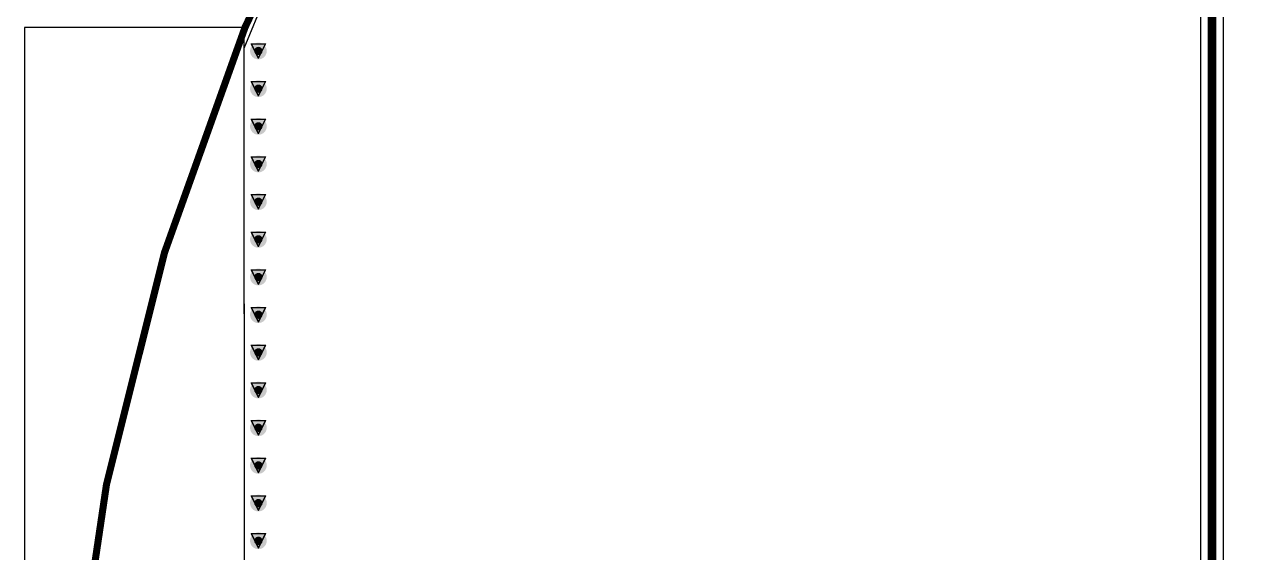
# Model space of a CAD drawing. Header units: inches. Extents: x -89 to 406, y -87 to 102.
# Drawn here: x -88.58 to -44.76, y 14.59 to 33.51 of the extents above; entities that cross this region are included whole.
import ezdxf

# ---------------------------------------------------------------- set-up
doc = ezdxf.new("R2010")
doc.units = ezdxf.units.IN
for name, color, linetype in [('Board_Outline', 56, 'Continuous'), ('Bottom Layer', 5, 'Continuous'), ('Drill Drawing', 1, 'Continuous'), ('Multi-Layer', 9, 'Continuous'), ('Top Layer', 1, 'Continuous'), ('Via Holes', 16, 'Continuous')]:
    doc.layers.add(name, color=color, linetype=linetype)

msp = doc.modelspace()

# ---------------------------------------------------------------- hatches: boundary and pattern name
at = {"layer": 'Bottom Layer'}
h = msp.add_hatch(color=5, dxfattribs=at)
edge = h.paths.add_edge_path()
edge.add_arc((-80.188, 32.562), 0.3, 0, 360)
h = msp.add_hatch(color=5, dxfattribs=at)
edge = h.paths.add_edge_path()
edge.add_arc((-80.188, 31.212), 0.3, 0, 360)
h = msp.add_hatch(color=5, dxfattribs=at)
edge = h.paths.add_edge_path()
edge.add_arc((-80.188, 29.863), 0.3, 0, 360)
h = msp.add_hatch(color=5, dxfattribs=at)
edge = h.paths.add_edge_path()
edge.add_arc((-80.188, 28.513), 0.3, 0, 360)
h = msp.add_hatch(color=5, dxfattribs=at)
edge = h.paths.add_edge_path()
edge.add_arc((-80.188, 27.163), 0.3, 0, 360)
h = msp.add_hatch(color=5, dxfattribs=at)
edge = h.paths.add_edge_path()
edge.add_arc((-80.188, 25.814), 0.3, 0, 360)
h = msp.add_hatch(color=5, dxfattribs=at)
edge = h.paths.add_edge_path()
edge.add_arc((-80.188, 24.464), 0.3, 0, 360)
h = msp.add_hatch(color=5, dxfattribs=at)
edge = h.paths.add_edge_path()
edge.add_arc((-80.188, 23.114), 0.3, 0, 360)
h = msp.add_hatch(color=5, dxfattribs=at)
edge = h.paths.add_edge_path()
edge.add_arc((-80.188, 21.765), 0.3, 0, 360)
h = msp.add_hatch(color=5, dxfattribs=at)
edge = h.paths.add_edge_path()
edge.add_arc((-80.188, 20.415), 0.3, 0, 360)
h = msp.add_hatch(color=5, dxfattribs=at)
edge = h.paths.add_edge_path()
edge.add_arc((-80.188, 19.065), 0.3, 0, 360)
h = msp.add_hatch(color=5, dxfattribs=at)
edge = h.paths.add_edge_path()
edge.add_arc((-80.188, 17.716), 0.3, 0, 360)
h = msp.add_hatch(color=5, dxfattribs=at)
edge = h.paths.add_edge_path()
edge.add_arc((-80.188, 16.366), 0.3, 0, 360)
h = msp.add_hatch(color=5, dxfattribs=at)
edge = h.paths.add_edge_path()
edge.add_arc((-80.188, 15.016), 0.3, 0, 360)
at = {"layer": 'Top Layer'}
h = msp.add_hatch(color=1, dxfattribs=at)
edge = h.paths.add_edge_path()
edge.add_arc((-80.188, 32.562), 0.3, 0, 360)
h = msp.add_hatch(color=1, dxfattribs=at)
edge = h.paths.add_edge_path()
edge.add_arc((-80.188, 31.212), 0.3, 0, 360)
h = msp.add_hatch(color=1, dxfattribs=at)
edge = h.paths.add_edge_path()
edge.add_arc((-80.188, 29.863), 0.3, 0, 360)
h = msp.add_hatch(color=1, dxfattribs=at)
edge = h.paths.add_edge_path()
edge.add_arc((-80.188, 28.513), 0.3, 0, 360)
h = msp.add_hatch(color=1, dxfattribs=at)
edge = h.paths.add_edge_path()
edge.add_arc((-80.188, 27.163), 0.3, 0, 360)
h = msp.add_hatch(color=1, dxfattribs=at)
edge = h.paths.add_edge_path()
edge.add_arc((-80.188, 25.814), 0.3, 0, 360)
h = msp.add_hatch(color=1, dxfattribs=at)
edge = h.paths.add_edge_path()
edge.add_arc((-80.188, 24.464), 0.3, 0, 360)
h = msp.add_hatch(color=1, dxfattribs=at)
edge = h.paths.add_edge_path()
edge.add_arc((-80.188, 23.114), 0.3, 0, 360)
h = msp.add_hatch(color=1, dxfattribs=at)
edge = h.paths.add_edge_path()
edge.add_arc((-80.188, 21.765), 0.3, 0, 360)
h = msp.add_hatch(color=1, dxfattribs=at)
edge = h.paths.add_edge_path()
edge.add_arc((-80.188, 20.415), 0.3, 0, 360)
h = msp.add_hatch(color=1, dxfattribs=at)
edge = h.paths.add_edge_path()
edge.add_arc((-80.188, 19.065), 0.3, 0, 360)
h = msp.add_hatch(color=1, dxfattribs=at)
edge = h.paths.add_edge_path()
edge.add_arc((-80.188, 17.716), 0.3, 0, 360)
h = msp.add_hatch(color=1, dxfattribs=at)
edge = h.paths.add_edge_path()
edge.add_arc((-80.188, 16.366), 0.3, 0, 360)
h = msp.add_hatch(color=1, dxfattribs=at)
edge = h.paths.add_edge_path()
edge.add_arc((-80.188, 15.016), 0.3, 0, 360)
at = {"layer": 'Via Holes'}
h = msp.add_hatch(color=7, dxfattribs=at)
edge = h.paths.add_edge_path()
edge.add_arc((-80.188, 32.562), 0.15, 0, 360)
h = msp.add_hatch(color=7, dxfattribs=at)
edge = h.paths.add_edge_path()
edge.add_arc((-80.188, 31.212), 0.15, 0, 360)
h = msp.add_hatch(color=7, dxfattribs=at)
edge = h.paths.add_edge_path()
edge.add_arc((-80.188, 29.863), 0.15, 0, 360)
h = msp.add_hatch(color=7, dxfattribs=at)
edge = h.paths.add_edge_path()
edge.add_arc((-80.188, 28.513), 0.15, 0, 360)
h = msp.add_hatch(color=7, dxfattribs=at)
edge = h.paths.add_edge_path()
edge.add_arc((-80.188, 27.163), 0.15, 0, 360)
h = msp.add_hatch(color=7, dxfattribs=at)
edge = h.paths.add_edge_path()
edge.add_arc((-80.188, 25.814), 0.15, 0, 360)
h = msp.add_hatch(color=7, dxfattribs=at)
edge = h.paths.add_edge_path()
edge.add_arc((-80.188, 24.464), 0.15, 0, 360)
h = msp.add_hatch(color=7, dxfattribs=at)
edge = h.paths.add_edge_path()
edge.add_arc((-80.188, 23.114), 0.15, 0, 360)
h = msp.add_hatch(color=7, dxfattribs=at)
edge = h.paths.add_edge_path()
edge.add_arc((-80.188, 21.765), 0.15, 0, 360)
h = msp.add_hatch(color=7, dxfattribs=at)
edge = h.paths.add_edge_path()
edge.add_arc((-80.188, 20.415), 0.15, 0, 360)
h = msp.add_hatch(color=7, dxfattribs=at)
edge = h.paths.add_edge_path()
edge.add_arc((-80.188, 19.065), 0.15, 0, 360)
h = msp.add_hatch(color=7, dxfattribs=at)
edge = h.paths.add_edge_path()
edge.add_arc((-80.188, 17.716), 0.15, 0, 360)
h = msp.add_hatch(color=7, dxfattribs=at)
edge = h.paths.add_edge_path()
edge.add_arc((-80.188, 16.366), 0.15, 0, 360)
h = msp.add_hatch(color=7, dxfattribs=at)
edge = h.paths.add_edge_path()
edge.add_arc((-80.188, 15.016), 0.15, 0, 360)

# ---------------------------------------------------------------- linework, layer by layer
at = {"layer": 'Board_Outline', "const_width": 0.254}
msp.add_lwpolyline([(87.312, 0, 1), (-87.312, 0, 1)], format="xyb", close=True, dxfattribs=at)
at = {"layer": 'Bottom Layer'}
for p, q in [((-46.414, 68.758), (-46.414, 0.883)), ((-45.585, 0.711), (-45.585, 68.586)), ((-80.698, 32.66), (-79.882, 34.63)), ((-80.644, -32.791), (-80.698, 32.66))]:
    msp.add_line(p, q, dxfattribs=at)
at = {"layer": 'Bottom Layer', "const_width": 0.305}
msp.add_lwpolyline([(-45.999, 0.711), (-45.999, 68.758)], dxfattribs=at)
at = {"layer": 'Drill Drawing', "const_width": 0.0508}
for points in [[(-80.442, 32.816), (-79.934, 32.816)], [(-80.442, 32.816), (-80.188, 32.308)], [(-80.188, 32.308), (-79.934, 32.816)], [(-80.442, 31.466), (-79.934, 31.466)], [(-80.442, 31.466), (-80.188, 30.958)], [(-80.188, 30.958), (-79.934, 31.466)], [(-80.442, 30.117), (-79.934, 30.117)], [(-80.442, 30.117), (-80.188, 29.609)], [(-80.188, 29.609), (-79.934, 30.117)], [(-80.442, 28.767), (-79.934, 28.767)], [(-80.442, 28.767), (-80.188, 28.259)], [(-80.188, 28.259), (-79.934, 28.767)], [(-80.442, 27.417), (-79.934, 27.417)], [(-80.442, 27.417), (-80.188, 26.909)], [(-80.188, 26.909), (-79.934, 27.417)], [(-80.442, 26.068), (-79.934, 26.068)], [(-80.442, 26.068), (-80.188, 25.56)], [(-80.188, 25.56), (-79.934, 26.068)], [(-80.442, 24.718), (-79.934, 24.718)], [(-80.442, 24.718), (-80.188, 24.21)], [(-80.188, 24.21), (-79.934, 24.718)], [(-80.442, 23.368), (-79.934, 23.368)], [(-80.442, 23.368), (-80.188, 22.86)], [(-80.188, 22.86), (-79.934, 23.368)], [(-80.442, 22.019), (-79.934, 22.019)], [(-80.442, 22.019), (-80.188, 21.511)], [(-80.188, 21.511), (-79.934, 22.019)], [(-80.442, 20.669), (-79.934, 20.669)], [(-80.442, 20.669), (-80.188, 20.161)], [(-80.188, 20.161), (-79.934, 20.669)], [(-80.442, 19.319), (-79.934, 19.319)], [(-80.442, 19.319), (-80.188, 18.811)], [(-80.188, 18.811), (-79.934, 19.319)], [(-80.442, 17.97), (-79.934, 17.97)], [(-80.442, 17.97), (-80.188, 17.462)], [(-80.188, 17.462), (-79.934, 17.97)], [(-80.442, 16.62), (-79.934, 16.62)], [(-80.442, 16.62), (-80.188, 16.112)], [(-80.188, 16.112), (-79.934, 16.62)], [(-80.442, 15.27), (-79.934, 15.27)], [(-80.442, 15.27), (-80.188, 14.762)], [(-80.188, 14.762), (-79.934, 15.27)]]:
    msp.add_lwpolyline(points, dxfattribs=at)
at = {"layer": 'Drill Drawing', "const_width": 0.0254}
for points in [[(-80.454, 32.816, 1), (-80.429, 32.816, 1)], [(-80.454, 32.816, 1), (-80.429, 32.816, 1)], [(-79.947, 32.816, 1), (-79.921, 32.816, 1)], [(-79.947, 32.816, 1), (-79.921, 32.816, 1)], [(-80.201, 32.308, 1), (-80.175, 32.308, 1)], [(-80.201, 32.308, 1), (-80.175, 32.308, 1)], [(-80.454, 31.466, 1), (-80.429, 31.466, 1)], [(-80.454, 31.466, 1), (-80.429, 31.466, 1)], [(-79.947, 31.466, 1), (-79.921, 31.466, 1)], [(-79.947, 31.466, 1), (-79.921, 31.466, 1)], [(-80.201, 30.958, 1), (-80.175, 30.958, 1)], [(-80.201, 30.958, 1), (-80.175, 30.958, 1)], [(-80.454, 30.117, 1), (-80.429, 30.117, 1)], [(-80.454, 30.117, 1), (-80.429, 30.117, 1)], [(-79.947, 30.117, 1), (-79.921, 30.117, 1)], [(-79.947, 30.117, 1), (-79.921, 30.117, 1)], [(-80.201, 29.609, 1), (-80.175, 29.609, 1)], [(-80.201, 29.609, 1), (-80.175, 29.609, 1)], [(-80.454, 28.767, 1), (-80.429, 28.767, 1)], [(-80.454, 28.767, 1), (-80.429, 28.767, 1)], [(-79.947, 28.767, 1), (-79.921, 28.767, 1)], [(-79.947, 28.767, 1), (-79.921, 28.767, 1)], [(-80.201, 28.259, 1), (-80.175, 28.259, 1)], [(-80.201, 28.259, 1), (-80.175, 28.259, 1)], [(-80.454, 27.417, 1), (-80.429, 27.417, 1)], [(-80.454, 27.417, 1), (-80.429, 27.417, 1)], [(-79.947, 27.417, 1), (-79.921, 27.417, 1)], [(-79.947, 27.417, 1), (-79.921, 27.417, 1)], [(-80.201, 26.909, 1), (-80.175, 26.909, 1)], [(-80.201, 26.909, 1), (-80.175, 26.909, 1)], [(-80.454, 26.068, 1), (-80.429, 26.068, 1)], [(-80.454, 26.068, 1), (-80.429, 26.068, 1)], [(-79.947, 26.068, 1), (-79.921, 26.068, 1)], [(-79.947, 26.068, 1), (-79.921, 26.068, 1)], [(-80.201, 25.56, 1), (-80.175, 25.56, 1)], [(-80.201, 25.56, 1), (-80.175, 25.56, 1)], [(-80.454, 24.718, 1), (-80.429, 24.718, 1)], [(-80.454, 24.718, 1), (-80.429, 24.718, 1)], [(-79.947, 24.718, 1), (-79.921, 24.718, 1)], [(-79.947, 24.718, 1), (-79.921, 24.718, 1)], [(-80.201, 24.21, 1), (-80.175, 24.21, 1)], [(-80.201, 24.21, 1), (-80.175, 24.21, 1)], [(-80.454, 23.368, 1), (-80.429, 23.368, 1)], [(-80.454, 23.368, 1), (-80.429, 23.368, 1)], [(-79.947, 23.368, 1), (-79.921, 23.368, 1)], [(-79.947, 23.368, 1), (-79.921, 23.368, 1)], [(-80.201, 22.86, 1), (-80.175, 22.86, 1)], [(-80.201, 22.86, 1), (-80.175, 22.86, 1)], [(-80.454, 22.019, 1), (-80.429, 22.019, 1)], [(-80.454, 22.019, 1), (-80.429, 22.019, 1)], [(-79.947, 22.019, 1), (-79.921, 22.019, 1)], [(-79.947, 22.019, 1), (-79.921, 22.019, 1)], [(-80.201, 21.511, 1), (-80.175, 21.511, 1)], [(-80.201, 21.511, 1), (-80.175, 21.511, 1)], [(-80.454, 20.669, 1), (-80.429, 20.669, 1)], [(-80.454, 20.669, 1), (-80.429, 20.669, 1)], [(-79.947, 20.669, 1), (-79.921, 20.669, 1)], [(-79.947, 20.669, 1), (-79.921, 20.669, 1)], [(-80.201, 20.161, 1), (-80.175, 20.161, 1)], [(-80.201, 20.161, 1), (-80.175, 20.161, 1)], [(-80.454, 19.319, 1), (-80.429, 19.319, 1)], [(-80.454, 19.319, 1), (-80.429, 19.319, 1)], [(-79.947, 19.319, 1), (-79.921, 19.319, 1)], [(-79.947, 19.319, 1), (-79.921, 19.319, 1)], [(-80.201, 18.811, 1), (-80.175, 18.811, 1)], [(-80.201, 18.811, 1), (-80.175, 18.811, 1)], [(-80.454, 17.97, 1), (-80.429, 17.97, 1)], [(-80.454, 17.97, 1), (-80.429, 17.97, 1)], [(-79.947, 17.97, 1), (-79.921, 17.97, 1)], [(-79.947, 17.97, 1), (-79.921, 17.97, 1)], [(-80.201, 17.462, 1), (-80.175, 17.462, 1)], [(-80.201, 17.462, 1), (-80.175, 17.462, 1)], [(-80.454, 16.62, 1), (-80.429, 16.62, 1)], [(-80.454, 16.62, 1), (-80.429, 16.62, 1)], [(-79.947, 16.62, 1), (-79.921, 16.62, 1)], [(-79.947, 16.62, 1), (-79.921, 16.62, 1)], [(-80.201, 16.112, 1), (-80.175, 16.112, 1)], [(-80.201, 16.112, 1), (-80.175, 16.112, 1)], [(-80.454, 15.27, 1), (-80.429, 15.27, 1)], [(-80.454, 15.27, 1), (-80.429, 15.27, 1)], [(-79.947, 15.27, 1), (-79.921, 15.27, 1)], [(-79.947, 15.27, 1), (-79.921, 15.27, 1)], [(-80.201, 14.762, 1), (-80.175, 14.762, 1)], [(-80.201, 14.762, 1), (-80.175, 14.762, 1)]]:
    msp.add_lwpolyline(points, format="xyb", close=True, dxfattribs=at)
at = {"layer": 'Multi-Layer'}
for p, q in [((-88.57, 33.401), (-88.576, -33.63)), ((-80.698, 33.401), (-88.57, 33.401)), ((-80.643, -33.63), (-80.698, 33.401))]:
    msp.add_line(p, q, dxfattribs=at)
at = {"layer": 'Top Layer'}
for p, q in [((-80.698, 32.66), (-79.882, 34.63)), ((-80.665, -7.112), (-80.698, 32.66))]:
    msp.add_line(p, q, dxfattribs=at)

doc.saveas('drawing.dxf')
